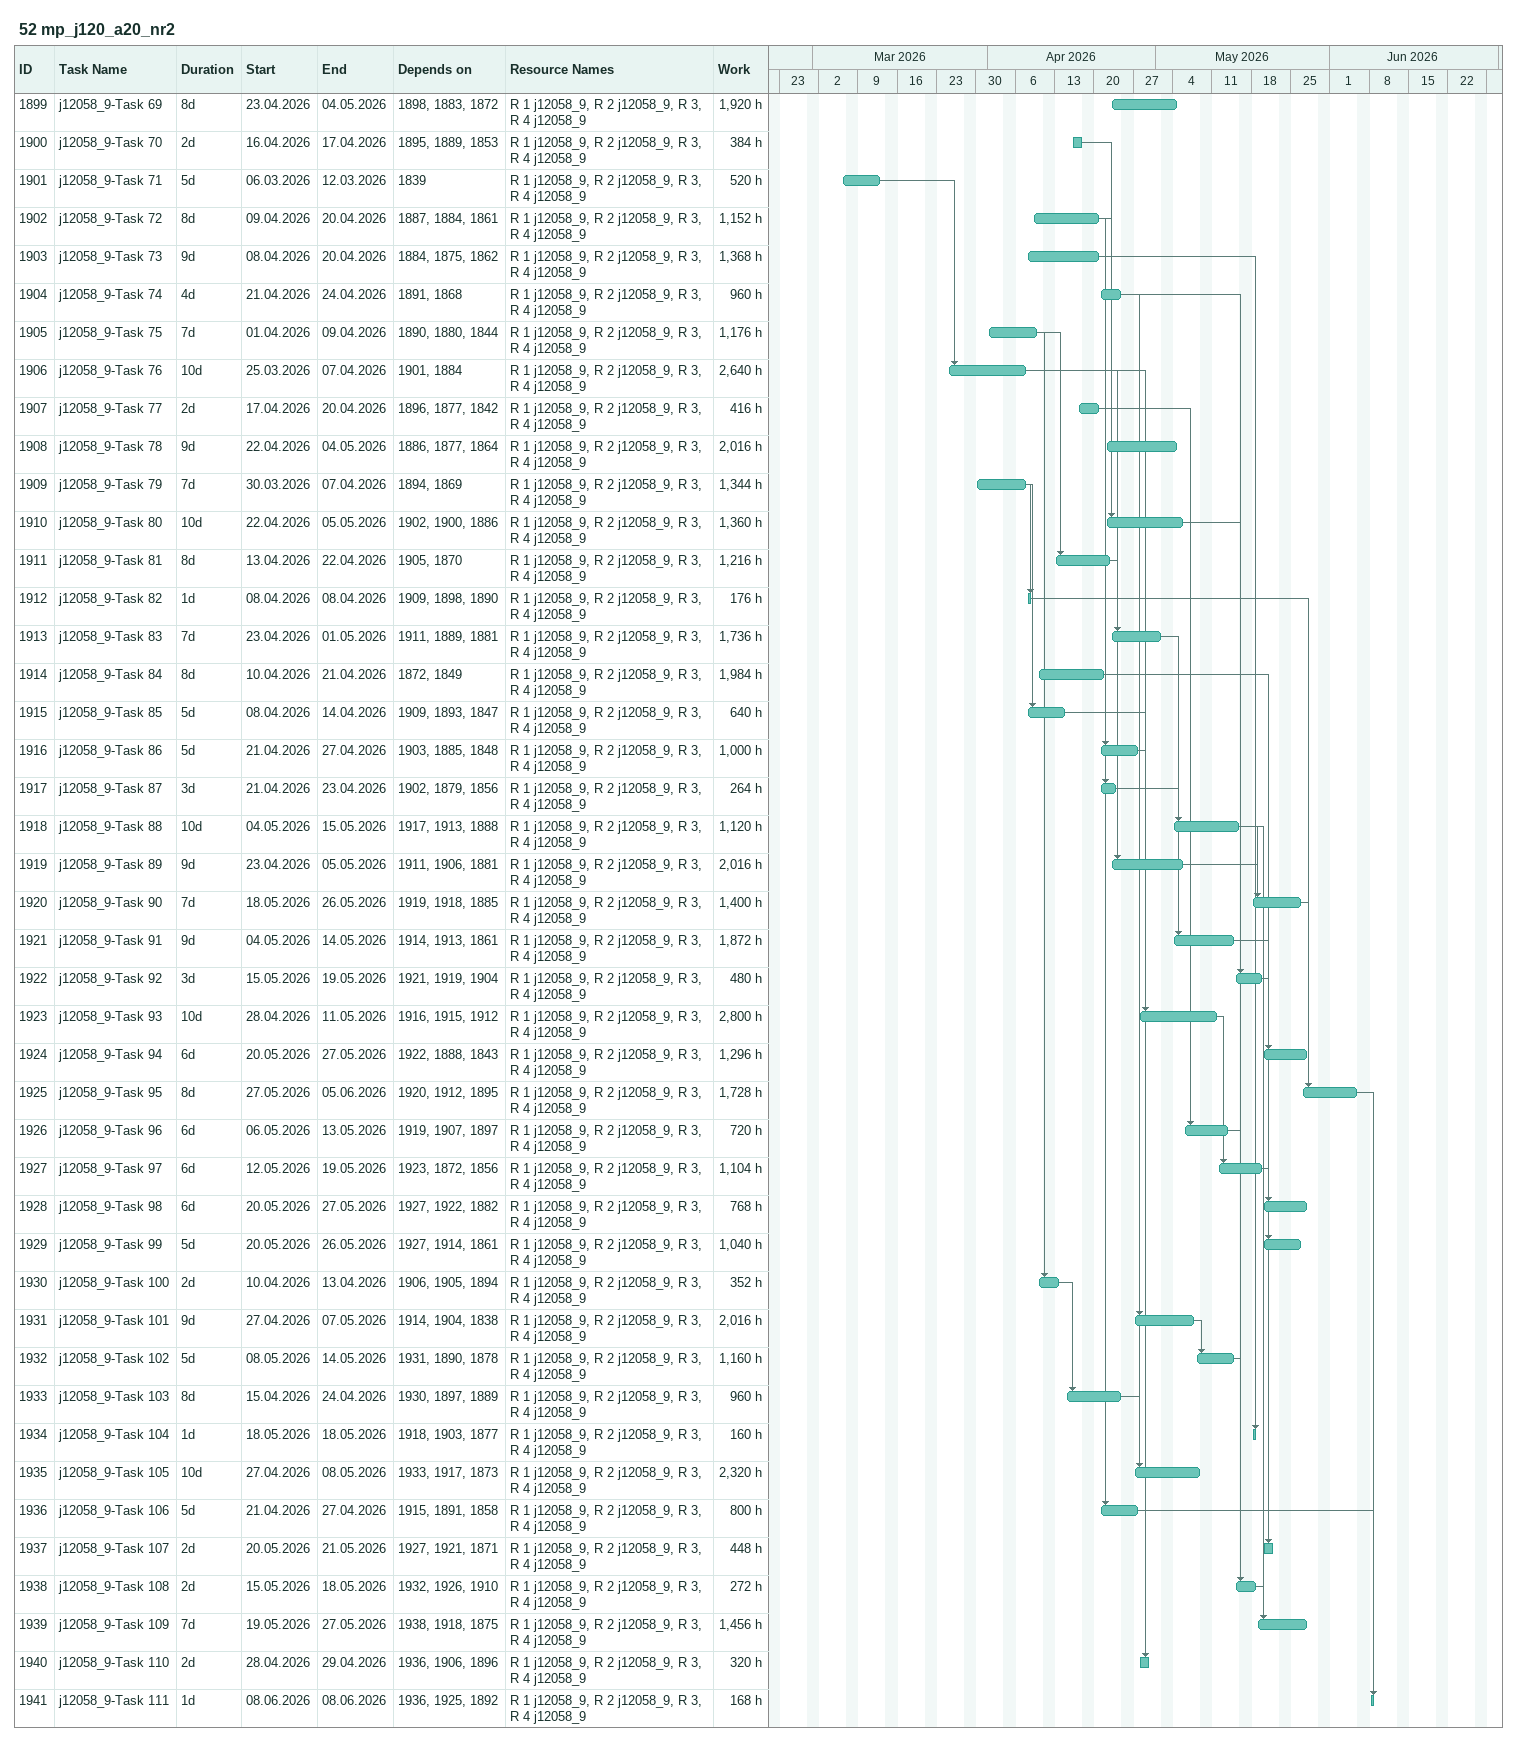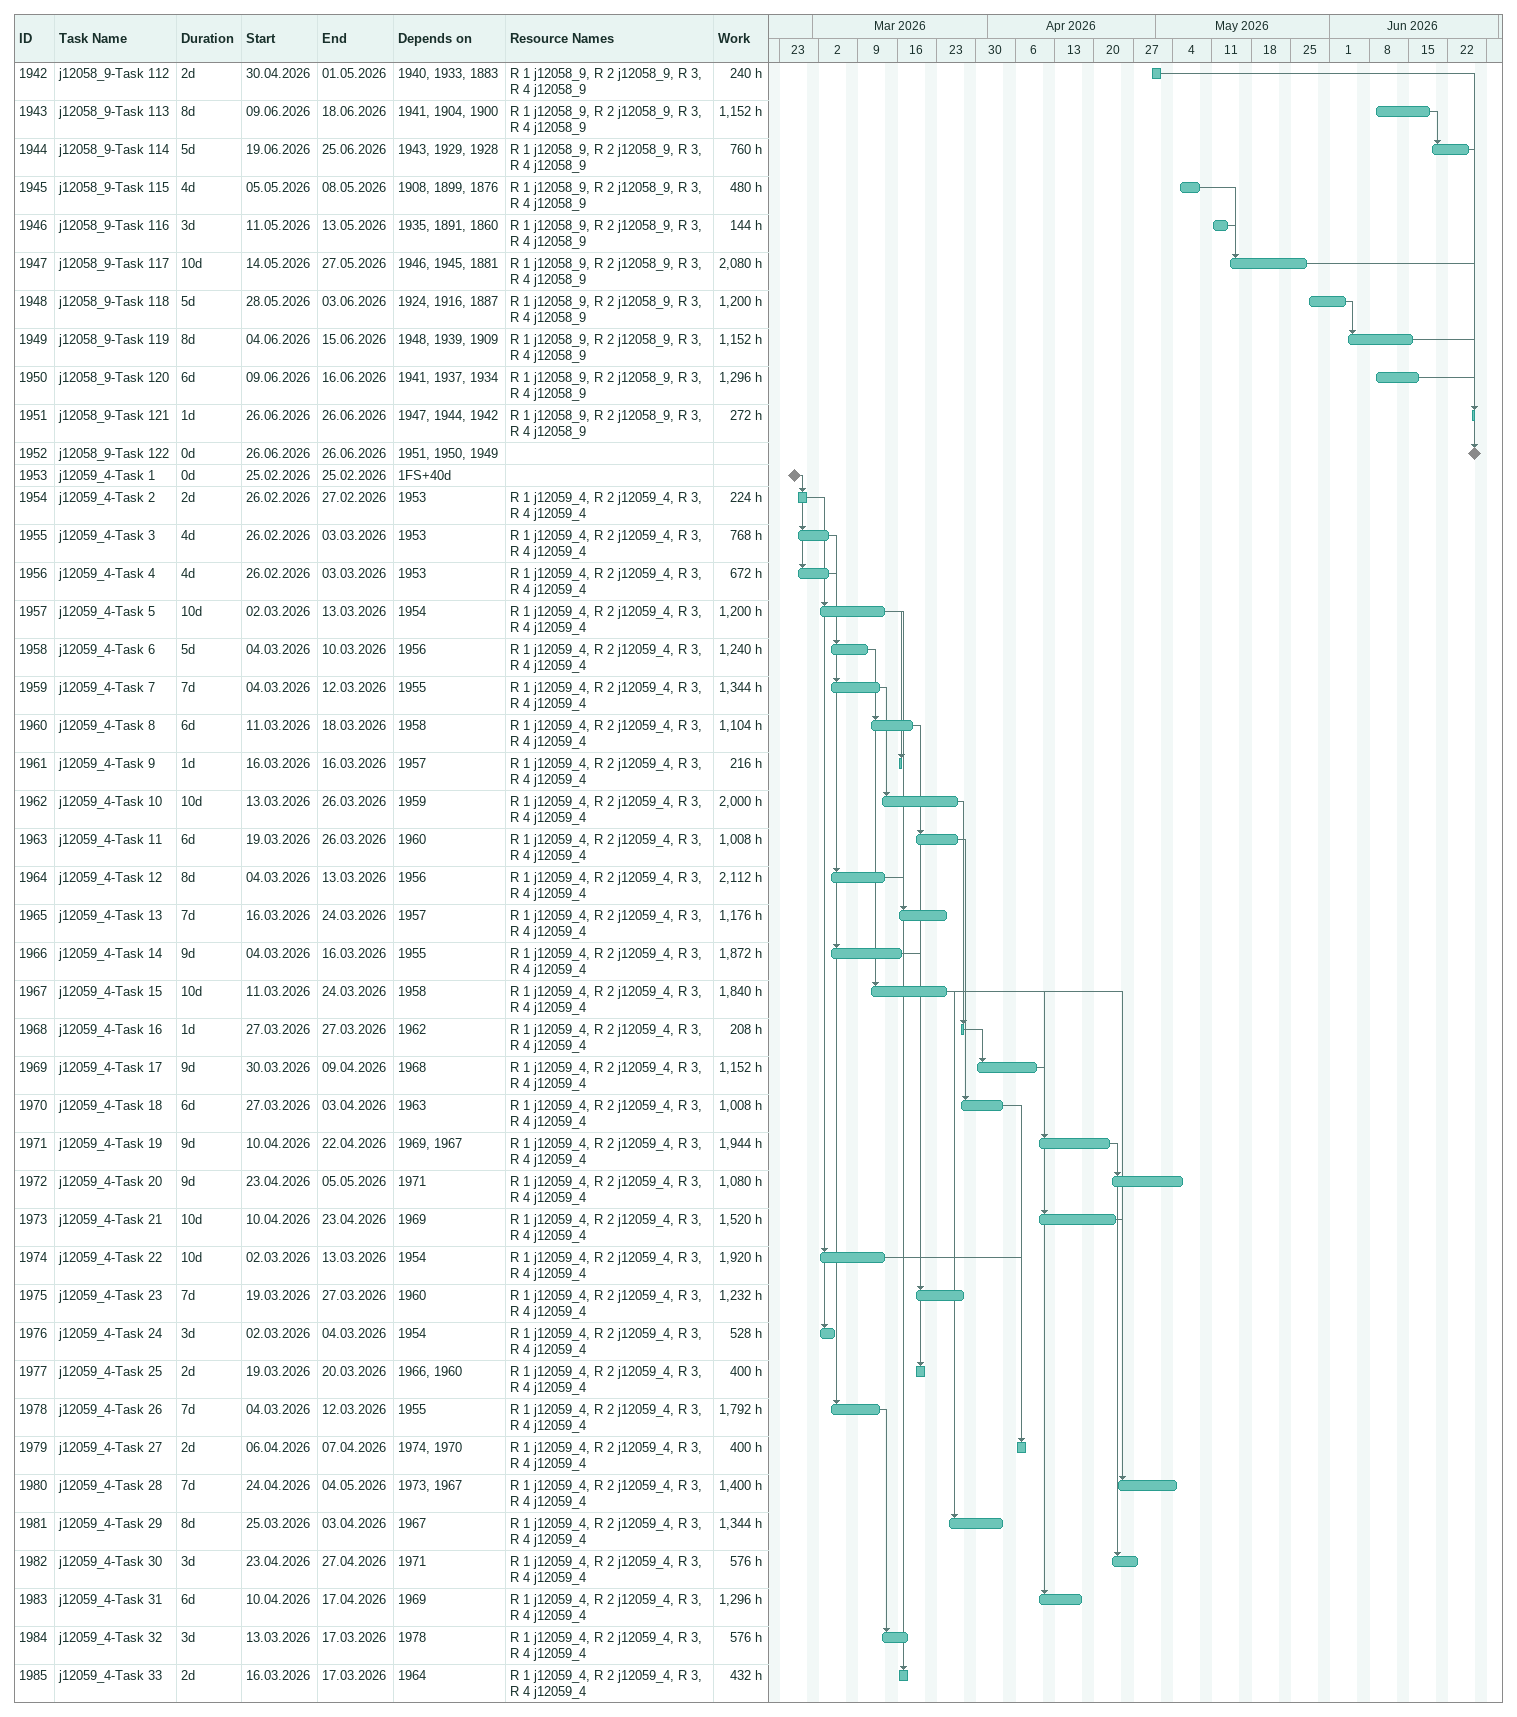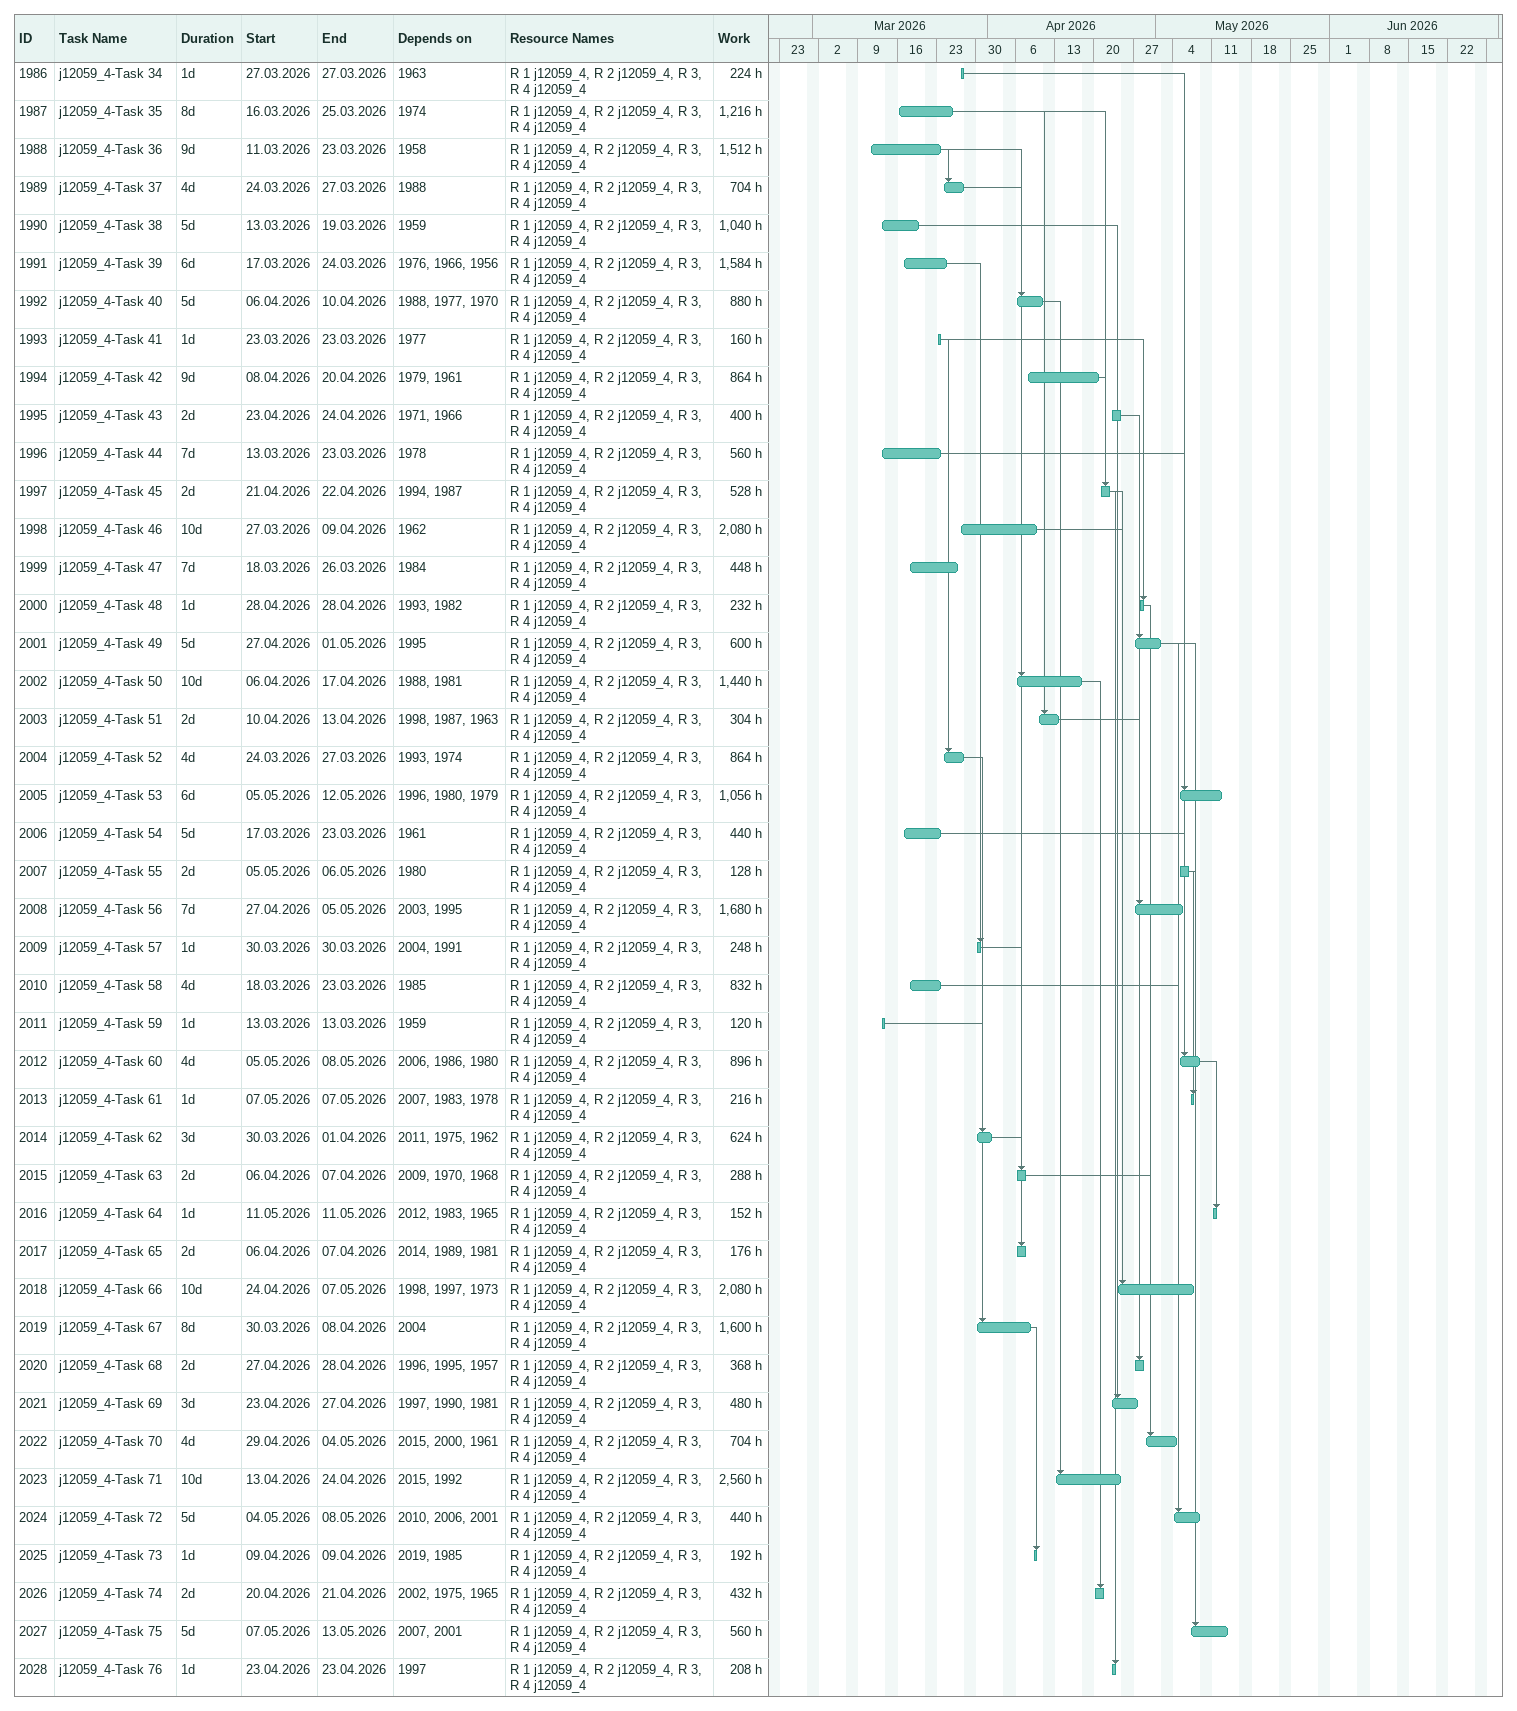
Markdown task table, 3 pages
52 mp_j120_a20_nr2

| ID | Task | Duration | Start | Finish | Predecessors | Resources | Work (h) |
|---|---|---|---|---|---|---|---|
| 1899 | j12058_9-Task 69 | 8d | 2026-04-23 | 2026-05-04 | 1898, 1883, 1872 | R 1 j12058_9, R 2 j12058_9, R 3, R 4 j12058_9 | 1920 |
| 1900 | j12058_9-Task 70 | 2d | 2026-04-16 | 2026-04-17 | 1895, 1889, 1853 | R 1 j12058_9, R 2 j12058_9, R 3, R 4 j12058_9 | 384 |
| 1901 | j12058_9-Task 71 | 5d | 2026-03-06 | 2026-03-12 | 1839 | R 1 j12058_9, R 2 j12058_9, R 3, R 4 j12058_9 | 520 |
| 1902 | j12058_9-Task 72 | 8d | 2026-04-09 | 2026-04-20 | 1887, 1884, 1861 | R 1 j12058_9, R 2 j12058_9, R 3, R 4 j12058_9 | 1152 |
| 1903 | j12058_9-Task 73 | 9d | 2026-04-08 | 2026-04-20 | 1884, 1875, 1862 | R 1 j12058_9, R 2 j12058_9, R 3, R 4 j12058_9 | 1368 |
| 1904 | j12058_9-Task 74 | 4d | 2026-04-21 | 2026-04-24 | 1891, 1868 | R 1 j12058_9, R 2 j12058_9, R 3, R 4 j12058_9 | 960 |
| 1905 | j12058_9-Task 75 | 7d | 2026-04-01 | 2026-04-09 | 1890, 1880, 1844 | R 1 j12058_9, R 2 j12058_9, R 3, R 4 j12058_9 | 1176 |
| 1906 | j12058_9-Task 76 | 10d | 2026-03-25 | 2026-04-07 | 1901, 1884 | R 1 j12058_9, R 2 j12058_9, R 3, R 4 j12058_9 | 2640 |
| 1907 | j12058_9-Task 77 | 2d | 2026-04-17 | 2026-04-20 | 1896, 1877, 1842 | R 1 j12058_9, R 2 j12058_9, R 3, R 4 j12058_9 | 416 |
| 1908 | j12058_9-Task 78 | 9d | 2026-04-22 | 2026-05-04 | 1886, 1877, 1864 | R 1 j12058_9, R 2 j12058_9, R 3, R 4 j12058_9 | 2016 |
| 1909 | j12058_9-Task 79 | 7d | 2026-03-30 | 2026-04-07 | 1894, 1869 | R 1 j12058_9, R 2 j12058_9, R 3, R 4 j12058_9 | 1344 |
| 1910 | j12058_9-Task 80 | 10d | 2026-04-22 | 2026-05-05 | 1902, 1900, 1886 | R 1 j12058_9, R 2 j12058_9, R 3, R 4 j12058_9 | 1360 |
| 1911 | j12058_9-Task 81 | 8d | 2026-04-13 | 2026-04-22 | 1905, 1870 | R 1 j12058_9, R 2 j12058_9, R 3, R 4 j12058_9 | 1216 |
| 1912 | j12058_9-Task 82 | 1d | 2026-04-08 | 2026-04-08 | 1909, 1898, 1890 | R 1 j12058_9, R 2 j12058_9, R 3, R 4 j12058_9 | 176 |
| 1913 | j12058_9-Task 83 | 7d | 2026-04-23 | 2026-05-01 | 1911, 1889, 1881 | R 1 j12058_9, R 2 j12058_9, R 3, R 4 j12058_9 | 1736 |
| 1914 | j12058_9-Task 84 | 8d | 2026-04-10 | 2026-04-21 | 1872, 1849 | R 1 j12058_9, R 2 j12058_9, R 3, R 4 j12058_9 | 1984 |
| 1915 | j12058_9-Task 85 | 5d | 2026-04-08 | 2026-04-14 | 1909, 1893, 1847 | R 1 j12058_9, R 2 j12058_9, R 3, R 4 j12058_9 | 640 |
| 1916 | j12058_9-Task 86 | 5d | 2026-04-21 | 2026-04-27 | 1903, 1885, 1848 | R 1 j12058_9, R 2 j12058_9, R 3, R 4 j12058_9 | 1000 |
| 1917 | j12058_9-Task 87 | 3d | 2026-04-21 | 2026-04-23 | 1902, 1879, 1856 | R 1 j12058_9, R 2 j12058_9, R 3, R 4 j12058_9 | 264 |
| 1918 | j12058_9-Task 88 | 10d | 2026-05-04 | 2026-05-15 | 1917, 1913, 1888 | R 1 j12058_9, R 2 j12058_9, R 3, R 4 j12058_9 | 1120 |
| 1919 | j12058_9-Task 89 | 9d | 2026-04-23 | 2026-05-05 | 1911, 1906, 1881 | R 1 j12058_9, R 2 j12058_9, R 3, R 4 j12058_9 | 2016 |
| 1920 | j12058_9-Task 90 | 7d | 2026-05-18 | 2026-05-26 | 1919, 1918, 1885 | R 1 j12058_9, R 2 j12058_9, R 3, R 4 j12058_9 | 1400 |
| 1921 | j12058_9-Task 91 | 9d | 2026-05-04 | 2026-05-14 | 1914, 1913, 1861 | R 1 j12058_9, R 2 j12058_9, R 3, R 4 j12058_9 | 1872 |
| 1922 | j12058_9-Task 92 | 3d | 2026-05-15 | 2026-05-19 | 1921, 1919, 1904 | R 1 j12058_9, R 2 j12058_9, R 3, R 4 j12058_9 | 480 |
| 1923 | j12058_9-Task 93 | 10d | 2026-04-28 | 2026-05-11 | 1916, 1915, 1912 | R 1 j12058_9, R 2 j12058_9, R 3, R 4 j12058_9 | 2800 |
| 1924 | j12058_9-Task 94 | 6d | 2026-05-20 | 2026-05-27 | 1922, 1888, 1843 | R 1 j12058_9, R 2 j12058_9, R 3, R 4 j12058_9 | 1296 |
| 1925 | j12058_9-Task 95 | 8d | 2026-05-27 | 2026-06-05 | 1920, 1912, 1895 | R 1 j12058_9, R 2 j12058_9, R 3, R 4 j12058_9 | 1728 |
| 1926 | j12058_9-Task 96 | 6d | 2026-05-06 | 2026-05-13 | 1919, 1907, 1897 | R 1 j12058_9, R 2 j12058_9, R 3, R 4 j12058_9 | 720 |
| 1927 | j12058_9-Task 97 | 6d | 2026-05-12 | 2026-05-19 | 1923, 1872, 1856 | R 1 j12058_9, R 2 j12058_9, R 3, R 4 j12058_9 | 1104 |
| 1928 | j12058_9-Task 98 | 6d | 2026-05-20 | 2026-05-27 | 1927, 1922, 1882 | R 1 j12058_9, R 2 j12058_9, R 3, R 4 j12058_9 | 768 |
| 1929 | j12058_9-Task 99 | 5d | 2026-05-20 | 2026-05-26 | 1927, 1914, 1861 | R 1 j12058_9, R 2 j12058_9, R 3, R 4 j12058_9 | 1040 |
| 1930 | j12058_9-Task 100 | 2d | 2026-04-10 | 2026-04-13 | 1906, 1905, 1894 | R 1 j12058_9, R 2 j12058_9, R 3, R 4 j12058_9 | 352 |
| 1931 | j12058_9-Task 101 | 9d | 2026-04-27 | 2026-05-07 | 1914, 1904, 1838 | R 1 j12058_9, R 2 j12058_9, R 3, R 4 j12058_9 | 2016 |
| 1932 | j12058_9-Task 102 | 5d | 2026-05-08 | 2026-05-14 | 1931, 1890, 1878 | R 1 j12058_9, R 2 j12058_9, R 3, R 4 j12058_9 | 1160 |
| 1933 | j12058_9-Task 103 | 8d | 2026-04-15 | 2026-04-24 | 1930, 1897, 1889 | R 1 j12058_9, R 2 j12058_9, R 3, R 4 j12058_9 | 960 |
| 1934 | j12058_9-Task 104 | 1d | 2026-05-18 | 2026-05-18 | 1918, 1903, 1877 | R 1 j12058_9, R 2 j12058_9, R 3, R 4 j12058_9 | 160 |
| 1935 | j12058_9-Task 105 | 10d | 2026-04-27 | 2026-05-08 | 1933, 1917, 1873 | R 1 j12058_9, R 2 j12058_9, R 3, R 4 j12058_9 | 2320 |
| 1936 | j12058_9-Task 106 | 5d | 2026-04-21 | 2026-04-27 | 1915, 1891, 1858 | R 1 j12058_9, R 2 j12058_9, R 3, R 4 j12058_9 | 800 |
| 1937 | j12058_9-Task 107 | 2d | 2026-05-20 | 2026-05-21 | 1927, 1921, 1871 | R 1 j12058_9, R 2 j12058_9, R 3, R 4 j12058_9 | 448 |
| 1938 | j12058_9-Task 108 | 2d | 2026-05-15 | 2026-05-18 | 1932, 1926, 1910 | R 1 j12058_9, R 2 j12058_9, R 3, R 4 j12058_9 | 272 |
| 1939 | j12058_9-Task 109 | 7d | 2026-05-19 | 2026-05-27 | 1938, 1918, 1875 | R 1 j12058_9, R 2 j12058_9, R 3, R 4 j12058_9 | 1456 |
| 1940 | j12058_9-Task 110 | 2d | 2026-04-28 | 2026-04-29 | 1936, 1906, 1896 | R 1 j12058_9, R 2 j12058_9, R 3, R 4 j12058_9 | 320 |
| 1941 | j12058_9-Task 111 | 1d | 2026-06-08 | 2026-06-08 | 1936, 1925, 1892 | R 1 j12058_9, R 2 j12058_9, R 3, R 4 j12058_9 | 168 |
| 1942 | j12058_9-Task 112 | 2d | 2026-04-30 | 2026-05-01 | 1940, 1933, 1883 | R 1 j12058_9, R 2 j12058_9, R 3, R 4 j12058_9 | 240 |
| 1943 | j12058_9-Task 113 | 8d | 2026-06-09 | 2026-06-18 | 1941, 1904, 1900 | R 1 j12058_9, R 2 j12058_9, R 3, R 4 j12058_9 | 1152 |
| 1944 | j12058_9-Task 114 | 5d | 2026-06-19 | 2026-06-25 | 1943, 1929, 1928 | R 1 j12058_9, R 2 j12058_9, R 3, R 4 j12058_9 | 760 |
| 1945 | j12058_9-Task 115 | 4d | 2026-05-05 | 2026-05-08 | 1908, 1899, 1876 | R 1 j12058_9, R 2 j12058_9, R 3, R 4 j12058_9 | 480 |
| 1946 | j12058_9-Task 116 | 3d | 2026-05-11 | 2026-05-13 | 1935, 1891, 1860 | R 1 j12058_9, R 2 j12058_9, R 3, R 4 j12058_9 | 144 |
| 1947 | j12058_9-Task 117 | 10d | 2026-05-14 | 2026-05-27 | 1946, 1945, 1881 | R 1 j12058_9, R 2 j12058_9, R 3, R 4 j12058_9 | 2080 |
| 1948 | j12058_9-Task 118 | 5d | 2026-05-28 | 2026-06-03 | 1924, 1916, 1887 | R 1 j12058_9, R 2 j12058_9, R 3, R 4 j12058_9 | 1200 |
| 1949 | j12058_9-Task 119 | 8d | 2026-06-04 | 2026-06-15 | 1948, 1939, 1909 | R 1 j12058_9, R 2 j12058_9, R 3, R 4 j12058_9 | 1152 |
| 1950 | j12058_9-Task 120 | 6d | 2026-06-09 | 2026-06-16 | 1941, 1937, 1934 | R 1 j12058_9, R 2 j12058_9, R 3, R 4 j12058_9 | 1296 |
| 1951 | j12058_9-Task 121 | 1d | 2026-06-26 | 2026-06-26 | 1947, 1944, 1942 | R 1 j12058_9, R 2 j12058_9, R 3, R 4 j12058_9 | 272 |
| 1952 | j12058_9-Task 122 | 0d | 2026-06-26 | 2026-06-26 | 1951, 1950, 1949 |  |  |
| 1953 | j12059_4-Task 1 | 0d | 2026-02-25 | 2026-02-25 | 1FS+40d |  |  |
| 1954 | j12059_4-Task 2 | 2d | 2026-02-26 | 2026-02-27 | 1953 | R 1 j12059_4, R 2 j12059_4, R 3, R 4 j12059_4 | 224 |
| 1955 | j12059_4-Task 3 | 4d | 2026-02-26 | 2026-03-03 | 1953 | R 1 j12059_4, R 2 j12059_4, R 3, R 4 j12059_4 | 768 |
| 1956 | j12059_4-Task 4 | 4d | 2026-02-26 | 2026-03-03 | 1953 | R 1 j12059_4, R 2 j12059_4, R 3, R 4 j12059_4 | 672 |
| 1957 | j12059_4-Task 5 | 10d | 2026-03-02 | 2026-03-13 | 1954 | R 1 j12059_4, R 2 j12059_4, R 3, R 4 j12059_4 | 1200 |
| 1958 | j12059_4-Task 6 | 5d | 2026-03-04 | 2026-03-10 | 1956 | R 1 j12059_4, R 2 j12059_4, R 3, R 4 j12059_4 | 1240 |
| 1959 | j12059_4-Task 7 | 7d | 2026-03-04 | 2026-03-12 | 1955 | R 1 j12059_4, R 2 j12059_4, R 3, R 4 j12059_4 | 1344 |
| 1960 | j12059_4-Task 8 | 6d | 2026-03-11 | 2026-03-18 | 1958 | R 1 j12059_4, R 2 j12059_4, R 3, R 4 j12059_4 | 1104 |
| 1961 | j12059_4-Task 9 | 1d | 2026-03-16 | 2026-03-16 | 1957 | R 1 j12059_4, R 2 j12059_4, R 3, R 4 j12059_4 | 216 |
| 1962 | j12059_4-Task 10 | 10d | 2026-03-13 | 2026-03-26 | 1959 | R 1 j12059_4, R 2 j12059_4, R 3, R 4 j12059_4 | 2000 |
| 1963 | j12059_4-Task 11 | 6d | 2026-03-19 | 2026-03-26 | 1960 | R 1 j12059_4, R 2 j12059_4, R 3, R 4 j12059_4 | 1008 |
| 1964 | j12059_4-Task 12 | 8d | 2026-03-04 | 2026-03-13 | 1956 | R 1 j12059_4, R 2 j12059_4, R 3, R 4 j12059_4 | 2112 |
| 1965 | j12059_4-Task 13 | 7d | 2026-03-16 | 2026-03-24 | 1957 | R 1 j12059_4, R 2 j12059_4, R 3, R 4 j12059_4 | 1176 |
| 1966 | j12059_4-Task 14 | 9d | 2026-03-04 | 2026-03-16 | 1955 | R 1 j12059_4, R 2 j12059_4, R 3, R 4 j12059_4 | 1872 |
| 1967 | j12059_4-Task 15 | 10d | 2026-03-11 | 2026-03-24 | 1958 | R 1 j12059_4, R 2 j12059_4, R 3, R 4 j12059_4 | 1840 |
| 1968 | j12059_4-Task 16 | 1d | 2026-03-27 | 2026-03-27 | 1962 | R 1 j12059_4, R 2 j12059_4, R 3, R 4 j12059_4 | 208 |
| 1969 | j12059_4-Task 17 | 9d | 2026-03-30 | 2026-04-09 | 1968 | R 1 j12059_4, R 2 j12059_4, R 3, R 4 j12059_4 | 1152 |
| 1970 | j12059_4-Task 18 | 6d | 2026-03-27 | 2026-04-03 | 1963 | R 1 j12059_4, R 2 j12059_4, R 3, R 4 j12059_4 | 1008 |
| 1971 | j12059_4-Task 19 | 9d | 2026-04-10 | 2026-04-22 | 1969, 1967 | R 1 j12059_4, R 2 j12059_4, R 3, R 4 j12059_4 | 1944 |
| 1972 | j12059_4-Task 20 | 9d | 2026-04-23 | 2026-05-05 | 1971 | R 1 j12059_4, R 2 j12059_4, R 3, R 4 j12059_4 | 1080 |
| 1973 | j12059_4-Task 21 | 10d | 2026-04-10 | 2026-04-23 | 1969 | R 1 j12059_4, R 2 j12059_4, R 3, R 4 j12059_4 | 1520 |
| 1974 | j12059_4-Task 22 | 10d | 2026-03-02 | 2026-03-13 | 1954 | R 1 j12059_4, R 2 j12059_4, R 3, R 4 j12059_4 | 1920 |
| 1975 | j12059_4-Task 23 | 7d | 2026-03-19 | 2026-03-27 | 1960 | R 1 j12059_4, R 2 j12059_4, R 3, R 4 j12059_4 | 1232 |
| 1976 | j12059_4-Task 24 | 3d | 2026-03-02 | 2026-03-04 | 1954 | R 1 j12059_4, R 2 j12059_4, R 3, R 4 j12059_4 | 528 |
| 1977 | j12059_4-Task 25 | 2d | 2026-03-19 | 2026-03-20 | 1966, 1960 | R 1 j12059_4, R 2 j12059_4, R 3, R 4 j12059_4 | 400 |
| 1978 | j12059_4-Task 26 | 7d | 2026-03-04 | 2026-03-12 | 1955 | R 1 j12059_4, R 2 j12059_4, R 3, R 4 j12059_4 | 1792 |
| 1979 | j12059_4-Task 27 | 2d | 2026-04-06 | 2026-04-07 | 1974, 1970 | R 1 j12059_4, R 2 j12059_4, R 3, R 4 j12059_4 | 400 |
| 1980 | j12059_4-Task 28 | 7d | 2026-04-24 | 2026-05-04 | 1973, 1967 | R 1 j12059_4, R 2 j12059_4, R 3, R 4 j12059_4 | 1400 |
| 1981 | j12059_4-Task 29 | 8d | 2026-03-25 | 2026-04-03 | 1967 | R 1 j12059_4, R 2 j12059_4, R 3, R 4 j12059_4 | 1344 |
| 1982 | j12059_4-Task 30 | 3d | 2026-04-23 | 2026-04-27 | 1971 | R 1 j12059_4, R 2 j12059_4, R 3, R 4 j12059_4 | 576 |
| 1983 | j12059_4-Task 31 | 6d | 2026-04-10 | 2026-04-17 | 1969 | R 1 j12059_4, R 2 j12059_4, R 3, R 4 j12059_4 | 1296 |
| 1984 | j12059_4-Task 32 | 3d | 2026-03-13 | 2026-03-17 | 1978 | R 1 j12059_4, R 2 j12059_4, R 3, R 4 j12059_4 | 576 |
| 1985 | j12059_4-Task 33 | 2d | 2026-03-16 | 2026-03-17 | 1964 | R 1 j12059_4, R 2 j12059_4, R 3, R 4 j12059_4 | 432 |
| 1986 | j12059_4-Task 34 | 1d | 2026-03-27 | 2026-03-27 | 1963 | R 1 j12059_4, R 2 j12059_4, R 3, R 4 j12059_4 | 224 |
| 1987 | j12059_4-Task 35 | 8d | 2026-03-16 | 2026-03-25 | 1974 | R 1 j12059_4, R 2 j12059_4, R 3, R 4 j12059_4 | 1216 |
| 1988 | j12059_4-Task 36 | 9d | 2026-03-11 | 2026-03-23 | 1958 | R 1 j12059_4, R 2 j12059_4, R 3, R 4 j12059_4 | 1512 |
| 1989 | j12059_4-Task 37 | 4d | 2026-03-24 | 2026-03-27 | 1988 | R 1 j12059_4, R 2 j12059_4, R 3, R 4 j12059_4 | 704 |
| 1990 | j12059_4-Task 38 | 5d | 2026-03-13 | 2026-03-19 | 1959 | R 1 j12059_4, R 2 j12059_4, R 3, R 4 j12059_4 | 1040 |
| 1991 | j12059_4-Task 39 | 6d | 2026-03-17 | 2026-03-24 | 1976, 1966, 1956 | R 1 j12059_4, R 2 j12059_4, R 3, R 4 j12059_4 | 1584 |
| 1992 | j12059_4-Task 40 | 5d | 2026-04-06 | 2026-04-10 | 1988, 1977, 1970 | R 1 j12059_4, R 2 j12059_4, R 3, R 4 j12059_4 | 880 |
| 1993 | j12059_4-Task 41 | 1d | 2026-03-23 | 2026-03-23 | 1977 | R 1 j12059_4, R 2 j12059_4, R 3, R 4 j12059_4 | 160 |
| 1994 | j12059_4-Task 42 | 9d | 2026-04-08 | 2026-04-20 | 1979, 1961 | R 1 j12059_4, R 2 j12059_4, R 3, R 4 j12059_4 | 864 |
| 1995 | j12059_4-Task 43 | 2d | 2026-04-23 | 2026-04-24 | 1971, 1966 | R 1 j12059_4, R 2 j12059_4, R 3, R 4 j12059_4 | 400 |
| 1996 | j12059_4-Task 44 | 7d | 2026-03-13 | 2026-03-23 | 1978 | R 1 j12059_4, R 2 j12059_4, R 3, R 4 j12059_4 | 560 |
| 1997 | j12059_4-Task 45 | 2d | 2026-04-21 | 2026-04-22 | 1994, 1987 | R 1 j12059_4, R 2 j12059_4, R 3, R 4 j12059_4 | 528 |
| 1998 | j12059_4-Task 46 | 10d | 2026-03-27 | 2026-04-09 | 1962 | R 1 j12059_4, R 2 j12059_4, R 3, R 4 j12059_4 | 2080 |
| 1999 | j12059_4-Task 47 | 7d | 2026-03-18 | 2026-03-26 | 1984 | R 1 j12059_4, R 2 j12059_4, R 3, R 4 j12059_4 | 448 |
| 2000 | j12059_4-Task 48 | 1d | 2026-04-28 | 2026-04-28 | 1993, 1982 | R 1 j12059_4, R 2 j12059_4, R 3, R 4 j12059_4 | 232 |
| 2001 | j12059_4-Task 49 | 5d | 2026-04-27 | 2026-05-01 | 1995 | R 1 j12059_4, R 2 j12059_4, R 3, R 4 j12059_4 | 600 |
| 2002 | j12059_4-Task 50 | 10d | 2026-04-06 | 2026-04-17 | 1988, 1981 | R 1 j12059_4, R 2 j12059_4, R 3, R 4 j12059_4 | 1440 |
| 2003 | j12059_4-Task 51 | 2d | 2026-04-10 | 2026-04-13 | 1998, 1987, 1963 | R 1 j12059_4, R 2 j12059_4, R 3, R 4 j12059_4 | 304 |
| 2004 | j12059_4-Task 52 | 4d | 2026-03-24 | 2026-03-27 | 1993, 1974 | R 1 j12059_4, R 2 j12059_4, R 3, R 4 j12059_4 | 864 |
| 2005 | j12059_4-Task 53 | 6d | 2026-05-05 | 2026-05-12 | 1996, 1980, 1979 | R 1 j12059_4, R 2 j12059_4, R 3, R 4 j12059_4 | 1056 |
| 2006 | j12059_4-Task 54 | 5d | 2026-03-17 | 2026-03-23 | 1961 | R 1 j12059_4, R 2 j12059_4, R 3, R 4 j12059_4 | 440 |
| 2007 | j12059_4-Task 55 | 2d | 2026-05-05 | 2026-05-06 | 1980 | R 1 j12059_4, R 2 j12059_4, R 3, R 4 j12059_4 | 128 |
| 2008 | j12059_4-Task 56 | 7d | 2026-04-27 | 2026-05-05 | 2003, 1995 | R 1 j12059_4, R 2 j12059_4, R 3, R 4 j12059_4 | 1680 |
| 2009 | j12059_4-Task 57 | 1d | 2026-03-30 | 2026-03-30 | 2004, 1991 | R 1 j12059_4, R 2 j12059_4, R 3, R 4 j12059_4 | 248 |
| 2010 | j12059_4-Task 58 | 4d | 2026-03-18 | 2026-03-23 | 1985 | R 1 j12059_4, R 2 j12059_4, R 3, R 4 j12059_4 | 832 |
| 2011 | j12059_4-Task 59 | 1d | 2026-03-13 | 2026-03-13 | 1959 | R 1 j12059_4, R 2 j12059_4, R 3, R 4 j12059_4 | 120 |
| 2012 | j12059_4-Task 60 | 4d | 2026-05-05 | 2026-05-08 | 2006, 1986, 1980 | R 1 j12059_4, R 2 j12059_4, R 3, R 4 j12059_4 | 896 |
| 2013 | j12059_4-Task 61 | 1d | 2026-05-07 | 2026-05-07 | 2007, 1983, 1978 | R 1 j12059_4, R 2 j12059_4, R 3, R 4 j12059_4 | 216 |
| 2014 | j12059_4-Task 62 | 3d | 2026-03-30 | 2026-04-01 | 2011, 1975, 1962 | R 1 j12059_4, R 2 j12059_4, R 3, R 4 j12059_4 | 624 |
| 2015 | j12059_4-Task 63 | 2d | 2026-04-06 | 2026-04-07 | 2009, 1970, 1968 | R 1 j12059_4, R 2 j12059_4, R 3, R 4 j12059_4 | 288 |
| 2016 | j12059_4-Task 64 | 1d | 2026-05-11 | 2026-05-11 | 2012, 1983, 1965 | R 1 j12059_4, R 2 j12059_4, R 3, R 4 j12059_4 | 152 |
| 2017 | j12059_4-Task 65 | 2d | 2026-04-06 | 2026-04-07 | 2014, 1989, 1981 | R 1 j12059_4, R 2 j12059_4, R 3, R 4 j12059_4 | 176 |
| 2018 | j12059_4-Task 66 | 10d | 2026-04-24 | 2026-05-07 | 1998, 1997, 1973 | R 1 j12059_4, R 2 j12059_4, R 3, R 4 j12059_4 | 2080 |
| 2019 | j12059_4-Task 67 | 8d | 2026-03-30 | 2026-04-08 | 2004 | R 1 j12059_4, R 2 j12059_4, R 3, R 4 j12059_4 | 1600 |
| 2020 | j12059_4-Task 68 | 2d | 2026-04-27 | 2026-04-28 | 1996, 1995, 1957 | R 1 j12059_4, R 2 j12059_4, R 3, R 4 j12059_4 | 368 |
| 2021 | j12059_4-Task 69 | 3d | 2026-04-23 | 2026-04-27 | 1997, 1990, 1981 | R 1 j12059_4, R 2 j12059_4, R 3, R 4 j12059_4 | 480 |
| 2022 | j12059_4-Task 70 | 4d | 2026-04-29 | 2026-05-04 | 2015, 2000, 1961 | R 1 j12059_4, R 2 j12059_4, R 3, R 4 j12059_4 | 704 |
| 2023 | j12059_4-Task 71 | 10d | 2026-04-13 | 2026-04-24 | 2015, 1992 | R 1 j12059_4, R 2 j12059_4, R 3, R 4 j12059_4 | 2560 |
| 2024 | j12059_4-Task 72 | 5d | 2026-05-04 | 2026-05-08 | 2010, 2006, 2001 | R 1 j12059_4, R 2 j12059_4, R 3, R 4 j12059_4 | 440 |
| 2025 | j12059_4-Task 73 | 1d | 2026-04-09 | 2026-04-09 | 2019, 1985 | R 1 j12059_4, R 2 j12059_4, R 3, R 4 j12059_4 | 192 |
| 2026 | j12059_4-Task 74 | 2d | 2026-04-20 | 2026-04-21 | 2002, 1975, 1965 | R 1 j12059_4, R 2 j12059_4, R 3, R 4 j12059_4 | 432 |
| 2027 | j12059_4-Task 75 | 5d | 2026-05-07 | 2026-05-13 | 2007, 2001 | R 1 j12059_4, R 2 j12059_4, R 3, R 4 j12059_4 | 560 |
| 2028 | j12059_4-Task 76 | 1d | 2026-04-23 | 2026-04-23 | 1997 | R 1 j12059_4, R 2 j12059_4, R 3, R 4 j12059_4 | 208 |
